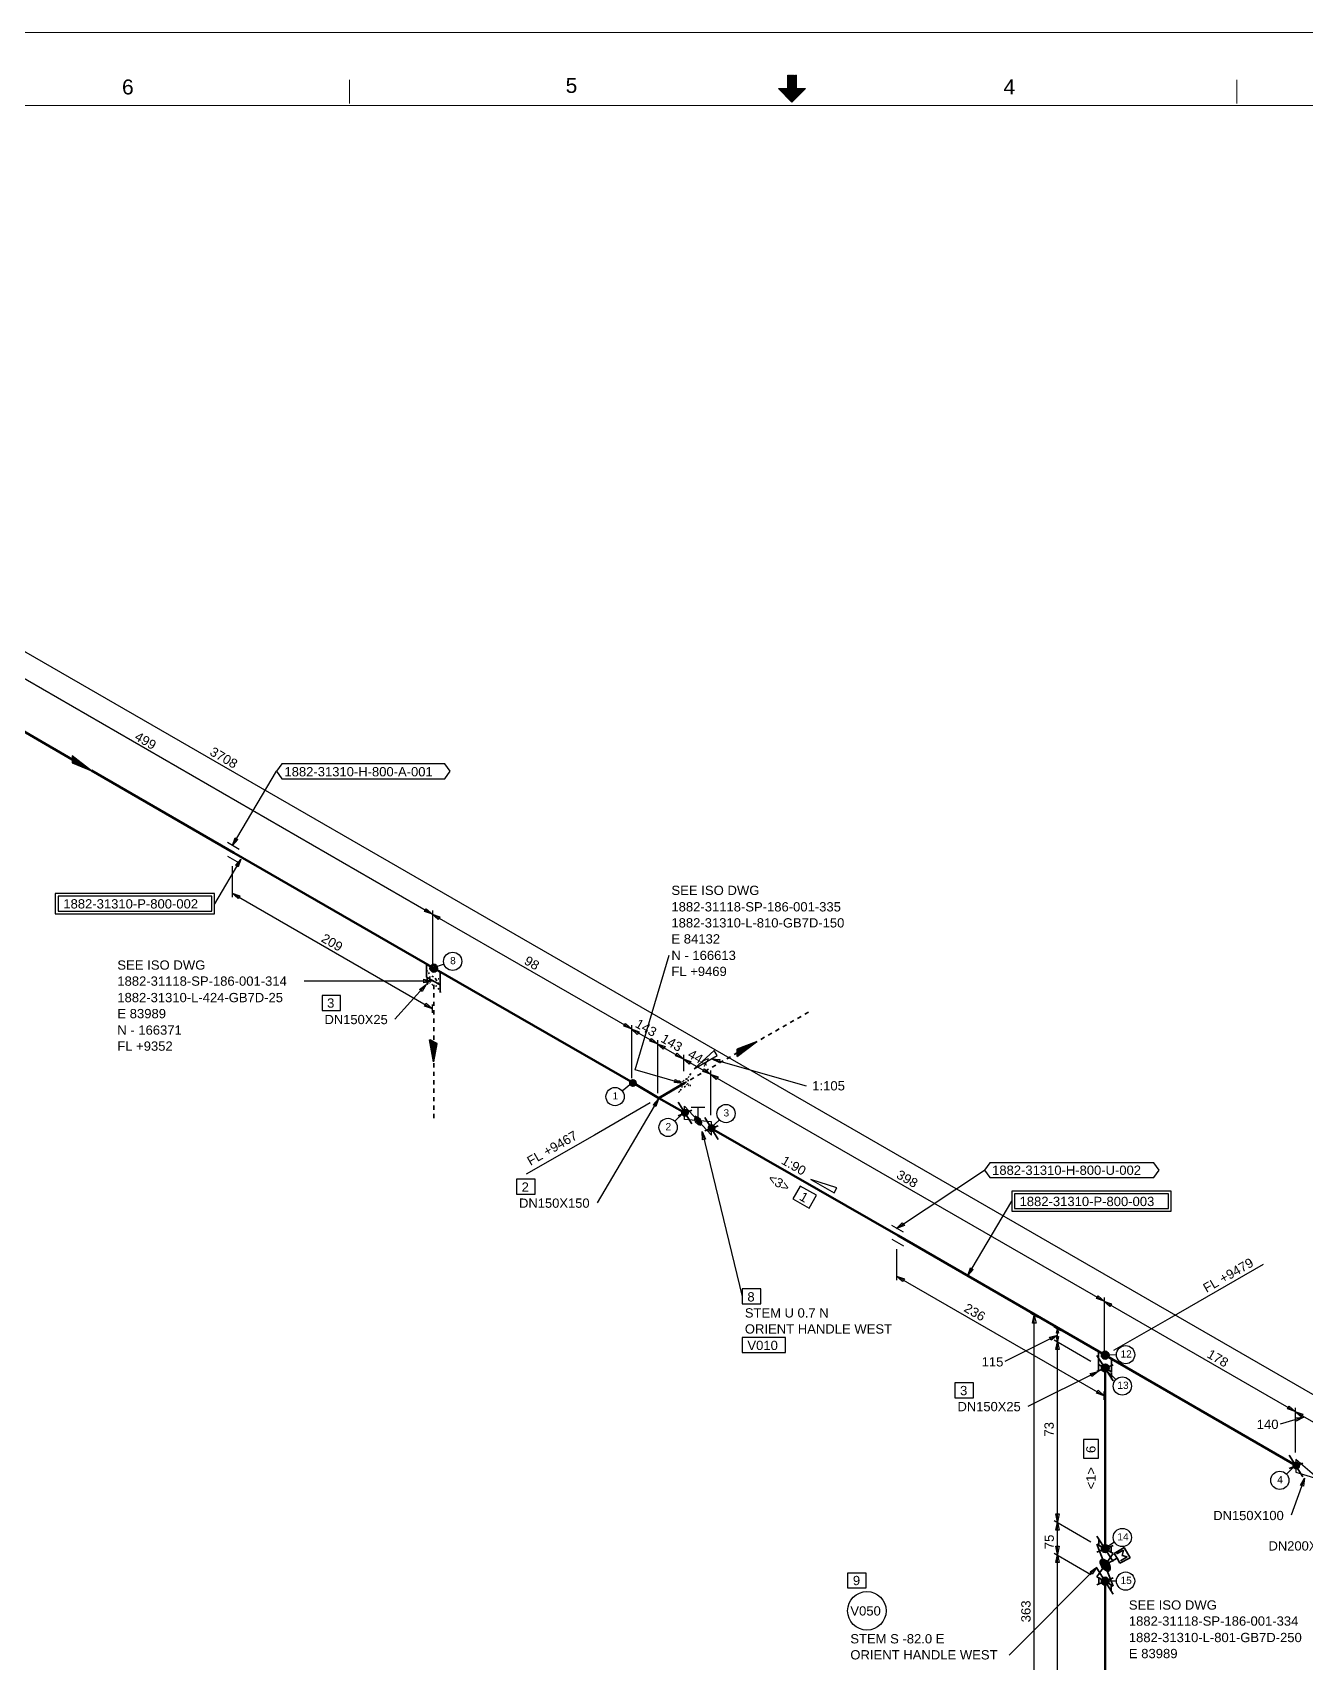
# Model space of a CAD drawing. Header units: inches. Extents: x 0 to 841, y 0 to 594.
# Drawn here: x 236.8 to 538.4, y 207.9 to 594 of the extents above; entities that cross this region are included whole.
import ezdxf
from ezdxf.enums import TextEntityAlignment as Align

# ---------------------------------------------------------------- set-up
doc = ezdxf.new("R2010")
doc.units = ezdxf.units.IN
doc.header["$MEASUREMENT"] = 0
for name, color, linetype in [('AD1', 7, 'Continuous'), ('AD2', 7, 'Continuous'), ('BG 0 -2', 7, 'Continuous'), ('CP', 7, 'Continuous'), ('DIM', 7, 'Continuous'), ('DIMLINES', 7, 'Continuous'), ('DIMTEXT', 7, 'Continuous'), ('DL', 7, 'Continuous'), ('ELEDIT', 7, 'Continuous'), ('FITTINGS', 7, 'Continuous'), ('FRAME', 7, 'Continuous'), ('ISOTEXT', 7, 'Continuous'), ('ITNO', 7, 'Continuous'), ('PIPE', 7, 'Continuous'), ('WDC', 7, 'Continuous'), ('WDT', 7, 'Continuous'), ('WELDS', 7, 'Continuous'), ('WL', 7, 'Continuous')]:
    doc.layers.add(name, color=color, linetype=linetype)
doc.styles.add('Arial', font='arial.ttf')

msp = doc.modelspace()

# ---------------------------------------------------------------- linework, layer by layer
at = {"layer": 'AD1', "color": 4, "linetype": 'Continuous', "lineweight": 30}
for p, q in [((284.12, 390.12), (285.96, 389.48)), ((285.56, 388.84), (284.12, 390.12)), ((331.48, 385.16), (333.32, 384.52)), ((332.92, 383.88), (331.48, 385.16)), ((378.68, 357.96), (380.52, 357.32)), ((380.12, 356.68), (378.68, 357.96)), ((384.84, 354.44), (386.68, 353.8)), ((386.28, 353.16), (384.84, 354.44)), ((391, 350.92), (392.84, 350.28)), ((392.44, 349.64), (391, 350.92)), ((397.4, 347.24), (399.24, 346.6)), ((398.84, 345.96), (397.4, 347.24)), ((441.56, 299.4), (443.4, 298.76)), ((443, 298.12), (441.56, 299.4)), ((490.68, 293.48), (492.52, 292.84)), ((492.12, 292.2), (490.68, 293.48)), ((535.96, 267.32), (537.8, 266.68)), ((537.4, 266.04), (535.96, 267.32)), ((479.72, 241.16), (479.32, 243.08)), ((480.12, 243.08), (479.72, 241.16)), ((479.72, 233.48), (479.32, 235.4)), ((480.12, 235.4), (479.72, 233.48))]:
    msp.add_line(p, q, dxfattribs=at)
at = {"layer": 'AD2', "color": 4, "linetype": 'Continuous', "lineweight": 30}
for p, q in [((330.12, 386.44), (331.56, 385.16)), ((331.56, 385.16), (329.72, 385.8)), ((331.56, 362.76), (329.72, 363.4)), ((330.12, 364.04), (331.56, 362.76)), ((377.32, 359.24), (378.76, 357.96)), ((378.76, 357.96), (376.92, 358.6)), ((383.48, 355.72), (384.92, 354.44)), ((384.92, 354.44), (383.08, 355.08)), ((391, 350.92), (389.16, 351.56)), ((389.56, 352.2), (391, 350.92)), ((397.48, 347.24), (395.64, 347.88)), ((396.04, 348.52), (397.48, 347.24)), ((490.76, 293.48), (488.92, 294.12)), ((489.32, 294.76), (490.76, 293.48)), ((473.8, 288.28), (474.2, 290.2)), ((474.2, 290.2), (474.6, 288.28)), ((479.32, 282.04), (479.72, 283.96)), ((479.72, 283.96), (480.12, 282.04)), ((490.76, 271.08), (488.92, 271.72)), ((489.32, 272.36), (490.76, 271.08)), ((536.04, 267.32), (534.2, 267.96)), ((534.6, 268.6), (536.04, 267.32)), ((479.32, 239.24), (479.72, 241.16)), ((479.72, 241.16), (480.12, 239.24)), ((479.32, 231.56), (479.72, 233.48)), ((479.72, 233.48), (480.12, 231.56))]:
    msp.add_line(p, q, dxfattribs=at)
at = {"layer": 'BG 0 -2', "color": 7, "linetype": 'Continuous', "lineweight": 9}
for p, q in [((0, 594), (841, 594)), ((415.69, 580.74), (415.69, 583.92)), ((415.69, 583.88), (417.82, 581.76)), ((415.69, 583.75), (417.82, 581.63)), ((415.69, 583.63), (417.82, 581.51)), ((415.69, 583.5), (417.82, 581.38)), ((415.69, 583.38), (417.82, 581.26)), ((415.69, 583.25), (417.82, 581.13)), ((415.69, 583.13), (417.82, 581.01)), ((415.78, 583.92), (417.82, 581.88)), ((415.91, 583.92), (417.82, 582.01)), ((416.03, 583.92), (417.82, 582.13)), ((416.16, 583.92), (417.82, 582.26)), ((416.28, 583.92), (417.82, 582.38)), ((416.41, 583.92), (417.82, 582.51)), ((416.53, 583.92), (417.82, 582.63)), ((416.66, 583.92), (417.82, 582.76)), ((416.76, 577.56), (416.76, 583.22)), ((416.78, 583.92), (417.82, 582.88)), ((416.91, 583.92), (417.82, 583.01)), ((417.03, 583.92), (417.82, 583.13)), ((417.16, 583.92), (417.82, 583.26)), ((417.28, 583.92), (417.82, 583.38)), ((417.41, 583.92), (417.82, 583.51)), ((417.53, 583.92), (417.82, 583.63)), ((417.66, 583.92), (417.82, 583.76)), ((417.78, 583.92), (417.82, 583.88)), ((417.82, 580.74), (417.82, 583.92)), ((311.95, 577.17), (311.95, 582.83)), ((413.57, 580.74), (415.69, 580.74)), ((416.76, 577.55), (413.57, 580.74)), ((413.59, 580.74), (416.76, 577.56)), ((413.71, 580.74), (416.83, 577.62)), ((413.84, 580.74), (416.89, 577.68)), ((413.96, 580.74), (416.95, 577.75)), ((414.09, 580.74), (417.01, 577.81)), ((414.21, 580.74), (417.08, 577.87)), ((414.34, 580.74), (417.14, 577.93)), ((414.46, 580.74), (417.2, 578)), ((414.59, 580.74), (417.26, 578.06)), ((414.71, 580.74), (417.33, 578.12)), ((414.84, 580.74), (417.39, 578.18)), ((414.96, 580.74), (417.45, 578.25)), ((415.09, 580.74), (417.51, 578.31)), ((415.21, 580.74), (417.58, 578.37)), ((415.34, 580.74), (417.64, 578.44)), ((415.46, 580.74), (417.7, 578.5)), ((415.59, 580.74), (417.76, 578.56)), ((415.69, 583), (417.82, 580.88)), ((415.69, 582.88), (417.82, 580.76)), ((415.69, 582.75), (418.83, 579.62)), ((415.69, 582.63), (418.76, 579.56)), ((415.69, 582.5), (418.7, 579.5)), ((415.69, 582.38), (418.64, 579.44)), ((415.69, 582.25), (418.58, 579.37)), ((415.69, 582.13), (418.51, 579.31)), ((415.69, 582), (418.45, 579.25)), ((415.69, 581.88), (418.39, 579.19)), ((415.69, 581.75), (418.33, 579.12)), ((415.69, 581.63), (418.26, 579.06)), ((415.69, 581.5), (418.2, 579)), ((415.69, 581.38), (418.14, 578.94)), ((415.69, 581.25), (418.08, 578.87)), ((415.69, 581.13), (418.01, 578.81)), ((415.69, 581), (417.95, 578.75)), ((415.69, 580.88), (417.89, 578.69)), ((415.69, 580.75), (417.83, 578.62)), ((419.94, 580.74), (416.76, 577.55)), ((417.82, 580.74), (419.94, 580.74)), ((417.84, 580.74), (418.89, 579.69)), ((417.96, 580.74), (418.95, 579.75)), ((418.09, 580.74), (419.01, 579.81)), ((418.21, 580.74), (419.08, 579.87)), ((418.34, 580.74), (419.14, 579.94)), ((418.46, 580.74), (419.2, 580)), ((418.59, 580.74), (419.26, 580.06)), ((418.71, 580.74), (419.33, 580.12)), ((418.84, 580.74), (419.39, 580.19)), ((418.96, 580.74), (419.45, 580.25)), ((419.09, 580.74), (419.51, 580.31)), ((419.21, 580.74), (419.58, 580.37)), ((419.34, 580.74), (419.64, 580.44)), ((419.46, 580.74), (419.7, 580.5)), ((419.59, 580.74), (419.76, 580.56)), ((419.71, 580.74), (419.83, 580.62)), ((419.84, 580.74), (419.89, 580.69)), ((522.2, 577.17), (522.2, 582.83)), ((815.93, 576.75), (25.11, 576.75))]:
    msp.add_line(p, q, dxfattribs=at)
at = {"layer": 'DIM', "color": 4, "linetype": 'Continuous', "lineweight": 30}
msp.add_line((506.28, 289.48), (528.54, 302.26), dxfattribs=at)
at = {"layer": 'DIMLINES', "color": 7, "linetype": 'Continuous', "lineweight": 30}
for p, q in [((284.2, 389.16), (284.2, 396.52)), ((285.96, 389.48), (285.56, 388.84)), ((329.72, 385.8), (330.12, 386.44)), ((331.56, 386.04), (331.56, 373.48)), ((333.32, 384.52), (332.92, 383.88)), ((329.72, 363.4), (330.12, 364.04)), ((331.56, 361.8), (331.56, 363.72)), ((376.92, 358.6), (377.32, 359.24)), ((378.76, 358.84), (378.76, 346.28)), ((380.52, 357.32), (380.12, 356.68)), ((383.08, 355.08), (383.48, 355.72)), ((384.92, 355.32), (384.92, 342.76)), ((386.68, 353.8), (386.28, 353.16)), ((389.16, 351.56), (389.56, 352.2)), ((391.08, 351.8), (391.08, 347.96)), ((392.84, 350.28), (392.44, 349.64)), ((395.64, 347.88), (396.04, 348.52)), ((397.48, 348.12), (397.48, 337.56)), ((399.24, 346.6), (398.84, 345.96)), ((383.16, 340.44), (369.96, 332.84)), ((369.96, 332.84), (353.8, 323.56)), ((441.64, 298.44), (441.64, 305.8)), ((443.4, 298.76), (443, 298.12)), ((488.92, 294.12), (489.32, 294.76)), ((490.76, 294.36), (490.76, 281.8)), ((473.32, 290.6), (474.92, 289.72)), ((492.52, 292.84), (492.12, 292.2)), ((474.6, 288.28), (473.8, 288.28)), ((478.84, 287.4), (480.44, 286.52)), ((479.48, 285.88), (479.72, 287)), ((479.96, 285.88), (479.48, 285.88)), ((479.72, 287), (479.96, 285.88)), ((479.72, 283.96), (479.72, 287)), ((493.08, 281.88), (506.28, 289.48)), ((479.72, 285.4), (467.24, 279.16)), ((477.8, 284.92), (479.72, 285.4)), ((478.2, 284.2), (477.8, 284.92)), ((479.72, 285.4), (478.2, 284.2)), ((478.92, 284.28), (487.56, 279.24)), ((480.12, 282.04), (479.32, 282.04)), ((479.72, 283.96), (479.48, 285.08)), ((479.48, 285.08), (479.96, 285.08)), ((479.96, 285.08), (479.72, 283.96)), ((488.92, 271.72), (489.32, 272.36)), ((490.76, 270.12), (490.76, 272.04)), ((534.2, 267.96), (534.6, 268.6)), ((536.04, 268.2), (536.04, 257.64)), ((537.8, 266.68), (537.4, 266.04)), ((538.04, 265.96), (532.44, 264.36)), ((536.12, 265.8), (538.04, 265.96)), ((536.28, 265.08), (536.12, 265.8)), ((538.04, 265.96), (536.28, 265.08)), ((478.92, 241.48), (487.56, 236.44)), ((479.32, 243.08), (480.12, 243.08)), ((480.12, 239.24), (479.32, 239.24)), ((478.92, 233.8), (487.56, 228.76)), ((479.32, 235.4), (480.12, 235.4)), ((480.12, 231.56), (479.32, 231.56))]:
    msp.add_line(p, q, dxfattribs=at)
at = {"layer": 'DL', "color": 4, "linetype": 'Continuous', "lineweight": 30}
for p, q in [((99.8, 525.24), (555.88, 262.36)), ((195.88, 463.48), (331.56, 385.16)), ((284.12, 390.12), (331.56, 362.76)), ((331.48, 385.16), (378.76, 357.96)), ((378.68, 357.96), (384.92, 354.44)), ((384.84, 354.44), (391, 350.92)), ((391, 350.92), (397.48, 347.24)), ((397.4, 347.24), (490.76, 293.48)), ((441.56, 299.4), (490.76, 271.08)), ((490.68, 293.48), (536.04, 267.32)), ((474.2, 151.8), (474.2, 290.2)), ((479.72, 241.16), (479.72, 283.96)), ((535.96, 267.32), (540.52, 264.76)), ((479.72, 233.48), (479.72, 241.16)), ((479.72, 148.6), (479.72, 233.48))]:
    msp.add_line(p, q, dxfattribs=at)
at = {"layer": 'FITTINGS', "color": 2, "linetype": 'Continuous', "lineweight": 30}
for p, q in [((250.8, 419.1), (246.2, 422.7)), ((246.2, 422.7), (246.2, 421)), ((250.8, 419.1), (246.2, 422.6)), ((246.2, 422.6), (246.2, 421)), ((250.4, 419.4), (246.2, 422.5)), ((246.2, 422.5), (246.2, 421.1)), ((250, 419.6), (246.2, 422.3)), ((246.2, 422.3), (246.2, 421.3)), ((249.5, 419.8), (246.2, 422.2)), ((246.2, 422.2), (246.2, 421.4)), ((249, 420.1), (246.2, 422.2)), ((246.2, 422.2), (246.2, 421.5)), ((248.6, 420.4), (246.2, 422)), ((246.2, 422), (246.2, 421.6)), ((248.2, 420.6), (246.2, 421.9)), ((246.2, 421.9), (246.2, 421.8)), ((246.2, 421.8), (247.8, 420.9)), ((247.8, 420.9), (246.2, 421.8)), ((246.2, 421.6), (248.2, 420.6)), ((246.2, 421.5), (248.6, 420.4)), ((246.2, 421.4), (249, 420.1)), ((246.2, 421.3), (249.5, 419.8)), ((246.2, 421.1), (250, 419.6)), ((246.2, 421), (250.8, 419.1)), ((246.2, 421), (250.4, 419.4))]:
    msp.add_line(p, q, dxfattribs=at)
at = {"layer": 'FITTINGS', "color": 2, "linetype": 'Continuous', "lineweight": 35}
for p, q in [((331.8, 372.3), (330.2, 373.2)), ((330.2, 373.2), (330.2, 370.2)), ((333.4, 371.4), (331.8, 372.3)), ((333.4, 368.4), (333.4, 371.4)), ((330.2, 370.2), (333.4, 368.4)), ((330.3, 370.2), (330.3, 368.5)), ((333.4, 368.3), (333.4, 366.6)), ((491, 280.6), (489.4, 281.5)), ((489.4, 281.5), (489.4, 278.5)), ((489.4, 278.5), (492.5, 276.7)), ((489.4, 278.5), (489.4, 276.8)), ((492.5, 279.8), (491, 280.6)), ((492.5, 276.7), (492.5, 279.8)), ((492.5, 276.6), (492.5, 275)), ((492.9, 226), (489, 235.9)), ((489, 235.9), (491, 234.8)), ((489.5, 237), (489.5, 235.6)), ((489.5, 235.6), (492.4, 234)), ((492.9, 233.7), (489, 228.2)), ((490, 232.2), (489.8, 231.9)), ((489.8, 231.9), (489.8, 231.4)), ((492.2, 230), (489.9, 231.8)), ((490.3, 232.4), (490, 232.2)), ((490, 232), (492, 229.9)), ((490.2, 232.2), (491.8, 229.7)), ((490.8, 232.2), (490.3, 232.4)), ((491.3, 232), (490.8, 232.2)), ((490.8, 232.2), (491.4, 229.6)), ((490.8, 229.9), (491.3, 231.9)), ((491, 234.8), (492.9, 233.7)), ((491, 231), (493.8, 232.6)), ((491, 232.2), (491, 229.8)), ((491.8, 231.6), (491.3, 232)), ((492.4, 234), (492.4, 235.4)), ((495.5, 235.1), (493.1, 233.7)), ((493.1, 233.7), (493.8, 232.6)), ((495.3, 234.5), (493.7, 233.6)), ((493.8, 232.6), (494.5, 231.4)), ((494.5, 231.4), (496.9, 232.7)), ((494.6, 232), (496.2, 232.9)), ((495, 233.2), (495.3, 234.5)), ((496.2, 232.9), (495, 233.2)), ((496.9, 232.7), (495.5, 235.1)), ((489, 228.2), (492.9, 226)), ((492.4, 226.3), (489.5, 227.9)), ((489.5, 227.9), (489.5, 226.5)), ((489.8, 231.4), (490, 230.9)), ((492.2, 230.2), (489.9, 231.6)), ((492.2, 230.5), (489.9, 231.4)), ((490, 231), (492, 230.9)), ((490, 230.9), (490.3, 230.3)), ((492, 231.2), (490.2, 230.6)), ((491.8, 231.6), (490.3, 230.4)), ((490.3, 230.3), (490.8, 229.9)), ((490.8, 229.9), (491.3, 229.6)), ((491.3, 229.6), (491.8, 229.5)), ((492, 231), (491.8, 231.6)), ((491.8, 229.5), (492, 229.7)), ((492.2, 230.5), (492, 231)), ((492, 229.7), (492.2, 230)), ((492.2, 230), (492.2, 230.5)), ((492.4, 224.9), (492.4, 226.3))]:
    msp.add_line(p, q, dxfattribs=at)
at = {"layer": 'FRAME', "color": 7, "linetype": 'Continuous', "lineweight": 30}
for p, q in [((398.36, 352.84), (393.56, 348.52)), ((393.56, 348.52), (399.08, 351.64)), ((399.08, 351.64), (398.36, 352.84)), ((421.24, 322.28), (426.76, 319.16)), ((427.4, 320.36), (421.24, 322.28)), ((426.76, 319.16), (427.4, 320.36))]:
    msp.add_line(p, q, dxfattribs=at)
at = {"layer": 'ISOTEXT', "color": 7, "linetype": 'Continuous', "lineweight": 30}
for p, q in [((284.2, 401.4), (294.6, 419)), ((295.88, 420.76), (294.6, 419)), ((294.6, 419), (295.88, 417.24)), ((334.52, 420.76), (295.88, 420.76)), ((295.88, 417.24), (334.52, 417.24)), ((335.8, 419), (334.52, 420.76)), ((334.52, 417.24), (335.8, 419)), ((284.2, 401.4), (284.84, 403.24)), ((285.48, 402.84), (284.2, 401.4)), ((284.84, 403.24), (285.48, 402.84)), ((286.2, 398.2), (279.96, 387.64)), ((284.92, 396.76), (286.2, 398.2)), ((286.2, 398.2), (285.56, 396.36)), ((285.56, 396.36), (284.92, 396.76)), ((279.96, 390.04), (242.2, 390.04)), ((242.2, 390.04), (242.2, 385.24)), ((279.96, 385.24), (279.96, 390.04)), ((279.32, 389.4), (242.84, 389.4)), ((242.84, 389.4), (242.84, 385.88)), ((279.32, 385.88), (279.32, 389.4)), ((242.2, 385.24), (279.96, 385.24)), ((242.84, 385.88), (279.32, 385.88)), ((379.64, 348.28), (387.64, 375.48)), ((331.48, 369.32), (301.16, 369.32)), ((330.12, 368.52), (322.68, 360.28)), ((328.52, 367.32), (330.12, 368.52)), ((329.16, 366.84), (328.52, 367.32)), ((330.12, 368.52), (329.16, 366.84)), ((329.56, 368.92), (329.56, 369.72)), ((329.56, 369.72), (331.48, 369.32)), ((331.48, 369.32), (329.56, 368.92)), ((309.8, 365.88), (305.4, 365.88)), ((305.4, 365.88), (305.4, 362.36)), ((309.8, 362.36), (309.8, 365.88)), ((305.4, 362.36), (309.8, 362.36)), ((390.84, 345.08), (379.64, 348.28)), ((397.72, 350.92), (420.12, 344.52)), ((397.72, 350.92), (399.64, 350.76)), ((399.48, 350.04), (397.72, 350.92)), ((399.64, 350.76), (399.48, 350.04)), ((388.92, 345.24), (389.08, 345.96)), ((390.84, 345.08), (388.92, 345.24)), ((389.08, 345.96), (390.84, 345.08)), ((385.16, 341.4), (370.6, 316.76)), ((383.88, 339.96), (385.16, 341.4)), ((384.52, 339.56), (383.88, 339.96)), ((385.16, 341.4), (384.52, 339.56)), ((395.48, 333.64), (405, 294.6)), ((395.48, 333.64), (396.28, 331.88)), ((395.56, 331.72), (395.48, 333.64)), ((396.28, 331.88), (395.56, 331.72)), ((441.56, 310.68), (462.36, 324.52)), ((463.64, 326.28), (462.36, 324.52)), ((462.36, 324.52), (463.64, 322.76)), ((502.52, 326.28), (463.64, 326.28)), ((503.8, 324.52), (502.52, 326.28)), ((502.52, 322.76), (503.8, 324.52)), ((355.88, 322.36), (351.48, 322.36)), ((351.48, 322.36), (351.48, 318.84)), ((355.88, 318.84), (355.88, 322.36)), ((463.64, 322.76), (502.52, 322.76)), ((351.48, 318.84), (355.88, 318.84)), ((458.44, 299.56), (468.84, 317.16)), ((506.6, 319.56), (468.84, 319.56)), ((468.84, 319.56), (468.84, 314.76)), ((505.96, 318.92), (469.48, 318.92)), ((469.48, 318.92), (469.48, 315.4)), ((505.96, 315.4), (505.96, 318.92)), ((506.6, 314.76), (506.6, 319.56)), ((468.84, 314.76), (506.6, 314.76)), ((469.48, 315.4), (505.96, 315.4)), ((441.56, 310.68), (442.92, 312.04)), ((443.4, 311.4), (441.56, 310.68)), ((442.92, 312.04), (443.4, 311.4)), ((458.44, 299.56), (459.08, 301.4)), ((459.08, 301.4), (459.72, 301)), ((459.72, 301), (458.44, 299.56)), ((409.4, 296.36), (405, 296.36)), ((405, 296.36), (405, 292.84)), ((409.4, 292.84), (409.4, 296.36)), ((405, 292.84), (409.4, 292.84)), ((415.24, 284.84), (405, 284.84)), ((405, 284.84), (405, 281.32)), ((415.24, 281.32), (415.24, 284.84)), ((405, 281.32), (415.24, 281.32)), ((489.32, 276.84), (472.68, 268.52)), ((487.4, 276.36), (489.32, 276.84)), ((487.8, 275.64), (487.4, 276.36)), ((489.32, 276.84), (487.8, 275.64)), ((459.8, 274.12), (455.4, 274.12)), ((455.4, 274.12), (455.4, 270.6)), ((455.4, 270.6), (459.8, 270.6)), ((459.8, 270.6), (459.8, 274.12)), ((489.4, 260.68), (485.88, 260.68)), ((485.88, 260.68), (485.88, 256.28)), ((489.4, 256.28), (489.4, 260.68)), ((485.88, 256.28), (489.4, 256.28)), ((538.2, 251.56), (535.08, 242.76)), ((537.24, 249.88), (538.2, 251.56)), ((538.2, 251.56), (537.96, 249.64)), ((537.96, 249.64), (537.24, 249.88)), ((434.36, 229.08), (429.96, 229.08)), ((429.96, 229.08), (429.96, 225.56)), ((434.36, 225.56), (434.36, 229.08)), ((489, 230.44), (468.2, 209.64)), ((487.4, 229.32), (489, 230.44)), ((487.88, 228.84), (487.4, 229.32)), ((489, 230.44), (487.88, 228.84)), ((429.96, 225.56), (434.36, 225.56))]:
    msp.add_line(p, q, dxfattribs=at)
at = {"layer": 'ISOTEXT', "color": 2, "linetype": 'Continuous', "lineweight": 30}
msp.add_circle((434.52, 220.12), 4.56, dxfattribs=at)
at = {"layer": 'ITNO', "color": 1, "linetype": 'Continuous', "lineweight": 30}
for p, q in [((418.75, 320.75), (417, 317.7)), ((422.57, 318.56), (418.75, 320.75)), ((417, 317.7), (420.81, 315.5)), ((420.81, 315.5), (422.57, 318.56))]:
    msp.add_line(p, q, dxfattribs=at)
at = {"layer": 'PIPE', "color": 3, "linetype": 'Continuous', "lineweight": 50}
for p, q in [((246.2, 421.8), (196.3, 450.7)), ((284.5, 399.7), (250.8, 419.2)), ((331.9, 372.4), (284.5, 399.7)), ((379.1, 345.2), (331.9, 372.4)), ((385.2, 341.6), (379.1, 345.2)), ((385.2, 341.6), (391.4, 345.2)), ((391.4, 338.1), (385.2, 341.6)), ((441.9, 309), (397.7, 334.4)), ((491, 280.7), (441.9, 309)), ((536.3, 254.5), (491, 280.7)), ((491, 277.6), (491, 234.8)), ((491, 227.2), (491, 187))]:
    msp.add_line(p, q, dxfattribs=at)
at = {"layer": 'PIPE', "color": 2, "linetype": 'Continuous', "lineweight": 35}
for p, q in [((330.2, 371.9), (330.4, 371.6)), ((330.6, 371.3), (330.8, 371)), ((330.6, 368.7), (330.8, 368.8)), ((331, 370.4), (330.9, 370.1)), ((330.9, 369.6), (331, 369)), ((331.8, 370.3), (331.4, 370.5)), ((331.4, 368.6), (331.8, 368.2)), ((331.9, 368.42), (331.9, 367.42)), ((332.6, 369.4), (332.2, 370)), ((332.3, 368.1), (332.6, 368.2)), ((333.1, 369.8), (332.9, 369.8)), ((332.9, 368.5), (332.9, 369)), ((333.1, 367.3), (332.9, 367.6)), ((333.5, 366.6), (333.4, 367)), ((331.9, 366.42), (331.9, 365.42)), ((331.9, 364.42), (331.9, 363.42)), ((331.9, 362.42), (331.9, 361.42)), ((331.9, 360.42), (331.9, 359.42)), ((416.36, 359.46), (417.23, 359.95)), ((418.09, 360.45), (418.96, 360.95)), ((419.83, 361.44), (420.7, 361.94)), ((331.8, 354.9), (330.9, 355.4)), ((331.9, 358.42), (331.9, 357.42)), ((331.9, 356.42), (331.9, 355.42)), ((409.42, 355.48), (410.28, 355.98)), ((411.15, 356.48), (412.02, 356.97)), ((412.89, 357.47), (413.75, 357.97)), ((414.62, 358.46), (415.49, 358.96)), ((332.3, 354.6), (331.4, 355.1)), ((332.2, 354.6), (331.5, 355)), ((332.2, 354.7), (331.6, 355)), ((332, 354.8), (331.8, 355)), ((401.34, 350.89), (402.21, 351.39)), ((403.08, 351.89), (403.8, 352.3)), ((403.8, 352.2), (403.8, 353.2)), ((403.8, 351.8), (403.8, 352.7)), ((403.8, 351.8), (403.8, 352.6)), ((403.8, 351.9), (403.8, 352.5)), ((331.9, 349.82), (331.9, 348.82)), ((331.9, 347.82), (331.9, 346.82)), ((396.14, 347.91), (397, 348.41)), ((397.87, 348.91), (398.74, 349.4)), ((399.61, 349.9), (400.48, 350.4)), ((331.9, 345.82), (331.9, 344.82)), ((331.9, 343.82), (331.9, 342.82)), ((389.9, 345.7), (390.2, 345.6)), ((390.3, 345.5), (390.5, 345.4)), ((390.3, 343.4), (390.5, 343.7)), ((390.5, 344.6), (390.6, 345.1)), ((390.8, 344.2), (390.6, 344.3)), ((390.8, 345.4), (391.2, 345.8)), ((391.5, 344.4), (391.2, 344.2)), ((391.4, 345.2), (391.8, 345.43)), ((391.5, 346), (392, 346.2)), ((392.2, 345.1), (391.8, 344.7)), ((392.4, 346.7), (392.2, 346.5)), ((392.2, 345.9), (392.2, 345.6)), ((392.4, 344.6), (392.2, 344.7)), ((392.8, 347.4), (392.6, 347)), ((392.67, 345.93), (393.53, 346.42)), ((394.4, 346.92), (395.27, 347.42)), ((331.9, 341.82), (331.9, 340.82)), ((331.9, 339.82), (331.9, 338.82)), ((389.9, 342.9), (390.2, 343.2)), ((331.9, 337.82), (331.9, 336.82))]:
    msp.add_line(p, q, dxfattribs=at)
at = {"layer": 'PIPE', "color": 3, "linetype": 'Continuous', "lineweight": 35}
for p, q in [((330.2, 368.6), (330.4, 368.6)), ((333.5, 370), (333.4, 369.9)), ((330.9, 355.4), (331.8, 350.2)), ((332.6, 354.4), (331, 355.4)), ((331, 355.4), (331.8, 350.7)), ((332.6, 354.5), (331.1, 355.3)), ((331.1, 355.3), (331.8, 351.2)), ((332.5, 354.5), (331.3, 355.2)), ((331.3, 355.2), (331.8, 351.7)), ((331.4, 355.1), (331.8, 352.1)), ((331.5, 355), (331.8, 352.5)), ((331.6, 355), (331.8, 353)), ((331.8, 355), (331.8, 353.4)), ((331.8, 353.4), (331.9, 354.9)), ((331.9, 354.9), (331.8, 354.9)), ((331.8, 354.9), (331.8, 350.2)), ((331.8, 353), (332, 354.8)), ((331.8, 352.5), (332.2, 354.7)), ((331.8, 351.7), (332.3, 354.6)), ((331.8, 352.1), (332.2, 354.6)), ((331.8, 350.7), (332.6, 354.5)), ((331.8, 351.2), (332.5, 354.5)), ((331.8, 350.2), (332.6, 354.4)), ((403.8, 353.2), (408.4, 354.9)), ((408.4, 354.9), (403.8, 351.4)), ((403.8, 352.2), (408.4, 354.9)), ((403.8, 353), (407.9, 354.6)), ((407.9, 354.6), (403.8, 351.5)), ((403.8, 353), (407.4, 354.4)), ((407.4, 354.4), (403.8, 351.6)), ((403.8, 352.8), (407, 354.1)), ((407, 354.1), (403.8, 351.8)), ((403.8, 352.7), (406.6, 353.8)), ((406.6, 353.8), (403.8, 351.8)), ((403.8, 352.6), (406.2, 353.6)), ((406.2, 353.6), (403.8, 351.9)), ((403.8, 352.5), (405.7, 353.4)), ((405.7, 353.4), (403.8, 352.1)), ((403.8, 352.3), (405.3, 353.1)), ((405.3, 353.1), (403.8, 352.2)), ((403.8, 351.4), (403.8, 353)), ((403.8, 351.5), (403.8, 353)), ((403.8, 351.6), (403.8, 352.8)), ((403.8, 352.1), (403.8, 352.3)), ((408.4, 354.9), (408.55, 354.98)), ((392.8, 344.6), (392.6, 344.6))]:
    msp.add_line(p, q, dxfattribs=at)
at = {"layer": 'WDC', "color": 4, "linetype": 'Continuous', "lineweight": 30}
for centre in [(336.35, 373.98), (374.85, 341.94), (401.15, 337.92), (387.41, 334.64), (495.82, 280.8), (495.07, 273.38), (532.37, 251.04), (495.07, 237.49), (495.82, 227.16)]:
    msp.add_circle(centre, 2.16, dxfattribs=at)
at = {"layer": 'WELDS', "color": 7, "linetype": 'Continuous', "lineweight": 25}
for p, q in [((285.8, 400.5), (283, 402.1)), ((283, 398.9), (285.8, 397.3)), ((391.3, 336.5), (391.3, 339.7)), ((391.3, 339.7), (397.7, 332.8)), ((397.7, 336), (391.3, 336.5)), ((392.9, 339.4), (396.1, 339.4)), ((393.8, 337.3), (393.7, 336.7)), ((393.7, 336.7), (393.8, 336)), ((393.7, 336.7), (395.4, 335.7)), ((394.5, 337), (393.8, 337.3)), ((393.8, 337.3), (395.1, 335.2)), ((393.8, 336), (395.1, 336.5)), ((393.8, 336), (394.5, 335.3)), ((394.2, 337), (394.8, 335.3)), ((394.2, 335.6), (394.8, 336.7)), ((394.5, 336.2), (394.5, 339.4)), ((395.1, 336.5), (394.5, 337)), ((394.5, 337), (394.5, 335.3)), ((395.4, 335.7), (395.1, 336.5)), ((397.7, 334.4), (397.7, 336)), ((394.5, 335.3), (395.1, 335.2)), ((395.1, 335.2), (395.4, 335.7)), ((397.7, 332.8), (397.7, 334.4)), ((443.2, 309.8), (440.4, 311.4)), ((440.4, 308.2), (443.2, 306.6)), ((536.2, 256), (536.2, 253)), ((540.6, 252.2), (536.2, 256)), ((536.2, 253), (540.6, 251.6))]:
    msp.add_line(p, q, dxfattribs=at)
at = {"layer": 'WELDS', "color": 7, "linetype": 'Continuous', "lineweight": 35}
for p, q in [((393, 335.5), (389.8, 340.6)), ((393, 338.7), (389.8, 337.4)), ((399.3, 331.8), (396.1, 337)), ((399.3, 335), (396.1, 333.8)), ((489, 280.6), (492.9, 274.6)), ((492.9, 278.4), (489, 276.8)), ((537.8, 251.9), (534.6, 257)), ((537.8, 255.1), (534.6, 253.8)), ((489, 237.8), (492.9, 231.8)), ((492.9, 235.6), (489, 234)), ((489, 230.2), (492.9, 224.1)), ((492.9, 227.9), (489, 226.3))]:
    msp.add_line(p, q, dxfattribs=at)
at = {"layer": 'WELDS', "color": 6, "linetype": 'Continuous', "lineweight": 35}
for centre, radius in [((331.88, 372.36), 0.92), ((379.08, 345.16), 0.76), ((391.4, 338.12), 0.76), ((397.72, 334.44), 0.76), ((491, 280.68), 0.92), ((491, 277.64), 0.92), ((536.28, 254.52), 0.76), ((491, 234.84), 0.92), ((491, 227.16), 0.92)]:
    msp.add_circle(centre, radius, dxfattribs=at)
at = {"layer": 'WELDS', "color": 6}
for centre, radius in [((331.88, 372.36), 0.72), ((331.88, 372.36), 0.52), ((331.88, 372.36), 0.52), ((331.88, 372.36), 0.32), ((331.88, 372.36), 0.32), ((331.88, 372.36), 0.32), ((331.88, 372.36), 0.32), ((331.88, 372.36), 0.12), ((331.88, 372.36), 0.12), ((331.88, 372.36), 0.12), ((331.88, 372.36), 0.12), ((379.08, 345.16), 0.56), ((379.08, 345.16), 0.36), ((379.08, 345.16), 0.36), ((379.08, 345.16), 0.16), ((379.08, 345.16), 0.16), ((391.4, 338.12), 0.56), ((391.4, 338.12), 0.36), ((391.4, 338.12), 0.36), ((391.4, 338.12), 0.16), ((391.4, 338.12), 0.16), ((397.72, 334.44), 0.56), ((397.72, 334.44), 0.36), ((397.72, 334.44), 0.36), ((397.72, 334.44), 0.16), ((397.72, 334.44), 0.16), ((491, 280.68), 0.72), ((491, 277.64), 0.72), ((491, 280.68), 0.52), ((491, 280.68), 0.52), ((491, 277.64), 0.52), ((491, 277.64), 0.52), ((491, 280.68), 0.32), ((491, 280.68), 0.32), ((491, 280.68), 0.32), ((491, 280.68), 0.32), ((491, 280.68), 0.12), ((491, 280.68), 0.12), ((491, 280.68), 0.12), ((491, 280.68), 0.12), ((491, 277.64), 0.32), ((491, 277.64), 0.32), ((491, 277.64), 0.32), ((491, 277.64), 0.32), ((491, 277.64), 0.12), ((491, 277.64), 0.12), ((491, 277.64), 0.12), ((491, 277.64), 0.12), ((536.28, 254.52), 0.56), ((536.28, 254.52), 0.36), ((536.28, 254.52), 0.36), ((536.28, 254.52), 0.16), ((536.28, 254.52), 0.16), ((491, 234.84), 0.72), ((491, 234.84), 0.52), ((491, 234.84), 0.52), ((491, 234.84), 0.32), ((491, 234.84), 0.32), ((491, 234.84), 0.32), ((491, 234.84), 0.32), ((491, 234.84), 0.12), ((491, 234.84), 0.12), ((491, 234.84), 0.12), ((491, 234.84), 0.12), ((491, 227.16), 0.72), ((491, 227.16), 0.52), ((491, 227.16), 0.52), ((491, 227.16), 0.32), ((491, 227.16), 0.32), ((491, 227.16), 0.32), ((491, 227.16), 0.32), ((491, 227.16), 0.12), ((491, 227.16), 0.12), ((491, 227.16), 0.12), ((491, 227.16), 0.12)]:
    msp.add_circle(centre, radius, dxfattribs=at)
at = {"layer": 'WL', "color": 7}
for p, q in [((334.31, 373.29), (331.56, 372.36)), ((376.52, 343.32), (378.76, 345.16)), ((388.98, 336.12), (391.08, 338.12)), ((399.58, 336.44), (397.48, 334.44)), ((493.66, 280.75), (490.76, 280.68)), ((493.53, 274.9), (490.76, 277.64)), ((533.94, 252.52), (536.04, 254.52)), ((493.23, 236.36), (490.76, 234.84)), ((493.66, 227.16), (490.76, 227.16))]:
    msp.add_line(p, q, dxfattribs=at)

# ---------------------------------------------------------------- texts
at = {"layer": 'BG 0 -2', "color": 7, "style": 'Arial', "width": 1.008516}
for s, p in [('5', (364.51, 581.46)), ('6', (259.39, 581.12)), ('4', (468.28, 581.12))]:
    msp.add_text(s, height=3.54, dxfattribs=at).set_placement(p, align=Align.MIDDLE)
at = {"layer": 'CP', "color": 4, "style": 'Arial', "width": 1.008516}
for s, rotation, p in [('143', 330.5725, (379.39, 358.55)), ('143', 330.2551, (385.48, 355.04)), ('444', 330.4077, (391.88, 351.35)), ('75', 90, (478.82, 234.72))]:
    msp.add_text(s, height=2.2, rotation=rotation, dxfattribs=at).set_placement(p)
at = {"layer": 'DIMTEXT', "color": 2, "style": 'Arial', "width": 1.008516}
for s, rotation, p in [('499', 330, (260.8, 426.6)), ('3708', 330, (278.6, 423)), ('209', 330, (305, 378.8)), ('98', 330, (353.1, 373.5)), ('398', 330, (441.3, 322.8)), ('236', 330, (457.3, 291.2)), ('178', 330, (514.9, 280.3)), ('73', 90, (478.8, 261.4)), ('363', 90, (473.3, 217.4))]:
    msp.add_text(s, height=2.2, rotation=rotation, dxfattribs=at).set_placement(p)
for s, p in [('115', (461.7, 278)), ('140', (526.9, 263.2))]:
    msp.add_text(s, height=2.2, dxfattribs=at).set_placement(p)
at = {"layer": 'ELEDIT', "color": 4, "style": 'Arial', "width": 1.003457}
msp.add_text('FL +9479', height=2.2, rotation=29.8669, dxfattribs=at).set_placement((515, 295.41))
at = {"layer": 'ISOTEXT', "color": 2, "style": 'Arial'}
for s, width, p in [('1882-31310-H-800-A-001', 1.003302, (296.5, 417.8)), ('SEE ISO DWG', 1.00983, (388.2, 389.7)), ('1882-31310-P-800-002', 1.004781, (244.1, 386.5)), ('1882-31118-SP-186-001-335', 1.004634, (388.2, 385.8)), ('1882-31310-L-810-GB7D-150', 1.003597, (388.2, 382)), ('E 84132', 1.007719, (388.2, 378.2)), ('N - 166613', 1.004313, (388.2, 374.3)), ('SEE ISO DWG', 1.00983, (256.9, 372)), ('FL +9469', 1.003457, (388.2, 370.5)), ('1882-31118-SP-186-001-314', 1.004634, (256.9, 368.2)), ('1882-31310-L-424-GB7D-25', 1.003382, (256.9, 364.3)), ('3', 1.008516, (306.6, 363)), ('E 83989', 1.007719, (256.9, 360.5)), ('DN150X25', 0.996682, (306, 359.1)), ('N - 166371', 1.004313, (256.9, 356.6)), ('FL +9352', 1.003457, (256.9, 352.8)), (' 1:105', 1.008516, (420.7, 343.4)), ('1882-31310-H-800-U-002', 1.002549, (464.2, 323.4)), ('2', 1.008516, (352.7, 319.4)), ('DN150X150', 0.99789, (352.1, 315.6)), ('1882-31310-P-800-003', 1.004781, (470.7, 316)), ('8', 1.008516, (406.2, 293.4)), ('STEM U 0.7 N', 1.002638, (405.6, 289.6)), ('ORIENT HANDLE WEST', 1.006531, (405.6, 285.8)), ('V010', 1.007244, (406.2, 281.9)), ('3', 1.008516, (456.6, 271.2)), ('DN150X25', 0.996682, (456, 267.4)), ('DN150X100', 0.99789, (516.6, 241.6)), ('DN200X100', 0.99789, (529.7, 234.4)), ('9', 1.008516, (431.2, 226.2)), ('V050', 1.007244, (430.6, 219)), ('SEE ISO DWG', 1.00983, (496.6, 220.4)), ('1882-31118-SP-186-001-334', 1.004634, (496.6, 216.6)), ('STEM S -82.0 E', 1.004505, (430.6, 212.4)), ('1882-31310-L-801-GB7D-250', 1.003597, (496.6, 212.7)), ('ORIENT HANDLE WEST', 1.006531, (430.6, 208.6)), ('E 83989', 1.007719, (496.6, 208.9))]:
    msp.add_text(s, height=2.2, dxfattribs=dict(at, width=width)).set_placement(p)
for s, rotation, width, p in [('FL +9467', 30, 1.003457, (354.8, 325.5)), (' 1:90', 330, 1.008516, (413.3, 326.6)), ('6', 90, 1.008516, (488.7, 257.5)), ('<1>', 90, 0.993892, (488.7, 248.9))]:
    msp.add_text(s, height=2.2, rotation=rotation, dxfattribs=dict(at, width=width)).set_placement(p)
at = {"layer": 'ITNO', "color": 1, "style": 'Arial'}
for s, width, p in [('<3>', 0.993892, (410.87, 321.89)), ('1', 1.008516, (418.33, 317.6))]:
    msp.add_text(s, height=2.2, rotation=330.1157, dxfattribs=dict(at, width=width)).set_placement(p)
at = {"layer": 'WDT', "color": 2, "style": 'Arial', "width": 1.008516}
for s, p in [('8', (335.76, 373.3)), ('1', (374.26, 341.26)), ('3', (400.55, 337.24)), ('2', (386.81, 333.96)), ('12', (494.63, 280.12)), ('13', (493.88, 272.7)), ('4', (531.77, 250.36)), ('14', (493.88, 236.81)), ('15', (494.63, 226.48))]:
    msp.add_text(s, height=1.7, dxfattribs=at).set_placement(p)

doc.saveas('drawing.dxf')
